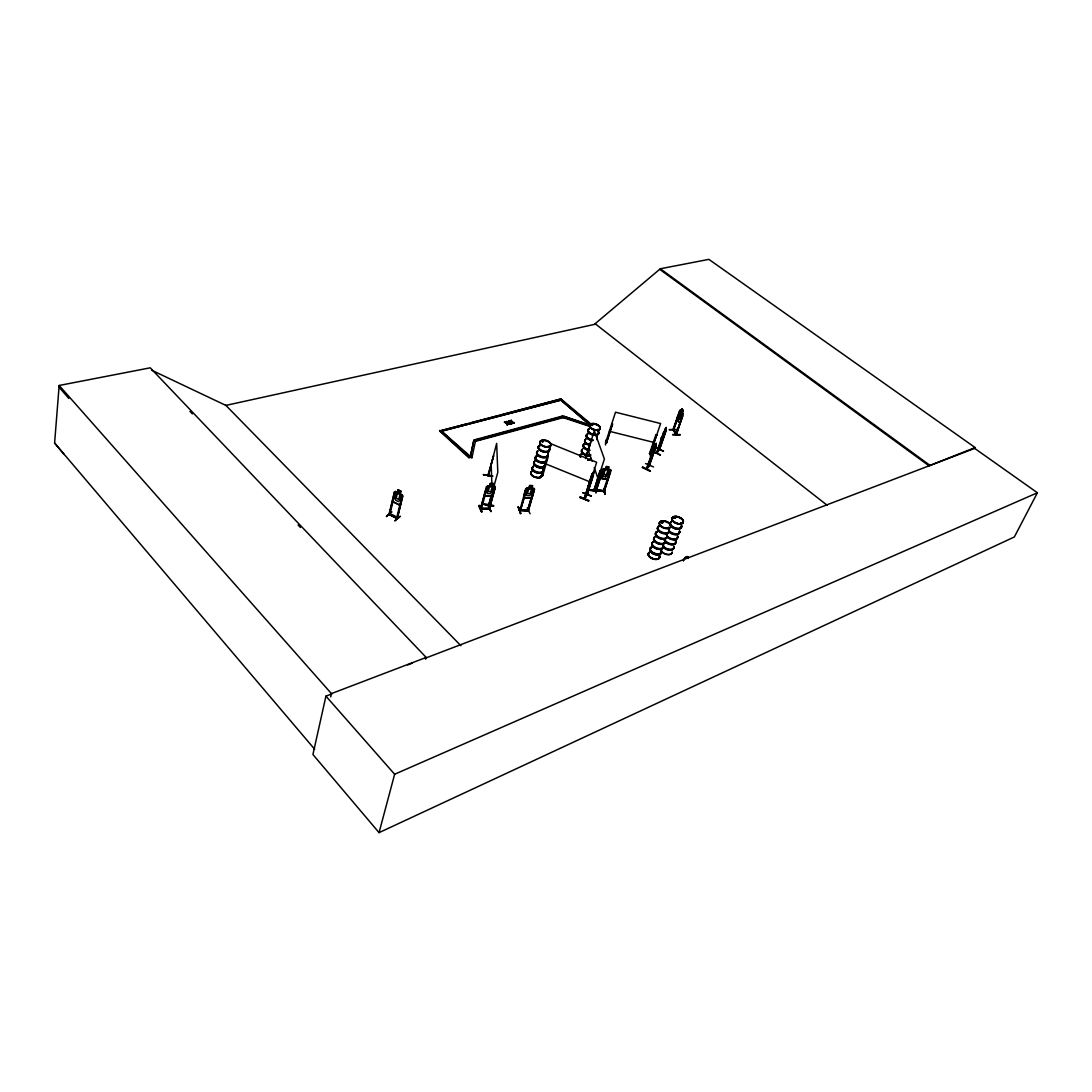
<?xml version="1.0" encoding="UTF-8"?>
<svg xmlns="http://www.w3.org/2000/svg" width="1092" height="1092" viewBox="0 0 1092 1092"><rect width="100%" height="100%" fill="white"/><g stroke="black" fill="none" stroke-linecap="round" stroke-linejoin="round"><path stroke-width="1.5" d="M593.488 473.682L586.554 494.99M655.896 434.752L656.647 435.094L655.896 434.752L649.494 453.699L650.327 453.863L660.605 423.546L615.506 412.203L605.623 442.71L606.551 442.942L605.746 442.56M650.559 453.03L649.399 453.644M650.382 456.087L650.545 451.078M678.787 415.397L679.729 419.505L682.404 414.237L682.909 410.387M606.456 442.738L612.544 423.873L606.497 442.97M611.779 423.832L612.544 424.024M606.715 442.451L605.883 441.85L605.801 442.779M605.473 444.963L605.76 440.199M484.261 504.34C497.433 507.439 496.369 505.118 484.357 503.972M484.275 504.613L493.584 506.169M676.385 434.766L682.5 415.956L675.771 434.384C678.883 436.418 667.676 423.437 676.194 433.811M64.155 454.463L54.6 443.038L59.159 385.476L150.246 367.813L426.194 657.439L425.743 659.131L424.979 658.326L974.692 448.402L975.101 447.556L708.872 259.364L660.332 268.769L595.14 323.71L827.258 505.35M676.044 433.729L676.63 434.166L673.382 430.002M672.849 429.948L679.784 410.278L681.162 411.056M673.368 429.784L673.668 429.716M397.543 518.659L389.284 514.359L394.567 491.891L395.7 491.496M397.72 517.881L396.56 517.799M401.651 497.351L402.402 497.747L401.651 497.351L396.546 518.468C397.447 514.632 380.439 511.602 397.543 518.058M394.43 491.85L389.011 514.509L397.27 518.768L402.634 496.137L402.129 494.717L395.673 491.386M652.129 452.566L651.992 453.822L656.306 443.215L655.255 444.621M680.098 434.52L672.645 434.848M680.139 435.107L672.713 434.452M662.257 436.704L662.107 437.96L666.284 427.477L656.661 453.262L659.472 449.535M589.912 481.749L589.735 482.951L593.802 471.785L592.71 474.228M589.926 490.417C616.543 492.533 571.908 488.165 598.525 491.195M589.857 490.09L598.457 490.827M598.553 490.554L589.939 489.762M680.848 421.171L679.688 422.877L677.122 419.123L677.572 416.38M593.406 475.238L587.223 494.812M586.936 495.181L587.073 493.953M584.834 498.443L588.397 491.878L584.124 499.044M584.752 498.826L592.833 473.205M491.973 494.608L489.107 504.64M489.312 504.34L489.243 503.781M487.769 475.621L493.625 455.705L488.192 476.18L496.655 443.366L497.802 472.345L493.884 486.5M442.192 431.777L470.202 457.316L471.935 457.739L475.525 440.786L474.46 439.817L475.361 441.386L563.158 417.622L590.294 426.603M590.676 423.792L561.001 398.949L439.598 431.012L468.823 457.698L470.202 457.316L473.819 440.363L475.525 440.786L563.336 417.035L590.472 426.017M470.202 457.316L473.819 440.363M332.227 693.734L325.935 696.136L312.926 754.504L379.047 832.636L1014.359 536.95L1037.4 492.765L974.692 448.402M330.685 696.914L331.422 693.597L59.159 385.476M680.685 523.191L681.367 523.491M681.422 523.382L680.507 523.382M391.277 511.957L386.595 516.134M389.366 513.568C391.332 513.254 389.243 516.339 389.912 514.127L389.339 513.827M394.908 493.884L393.966 493.639L394.908 493.884L389.735 514.892M398.075 489.721L397.488 492.492L395.959 492.601L394.826 497.433L395.713 500.218L398.293 501.556L400.163 500.204L401.31 495.358L400.122 493.789L400.846 491.141L398.02 489.762L397.461 492.315M394.867 520.939L400.163 516.188M395.031 520.57L400.109 516.53M652.961 454.108C647.174 463.09 653.876 444.103 656.21 445.195L648.948 465.847L656.019 446.724M650.586 457.057L651.078 455.091M665.465 429.006L665.069 429.647M674.051 517.963L674.788 517.335L675.416 518.127M674.883 517.581L675.388 518.25L674.31 517.253M660.646 441.086C662.735 428.856 658.967 454.163 663.322 433.005L656.388 453.139L659.363 449.495M668.222 528.118L668.604 527.45M668.481 528.173L668.454 527.422M590.499 482.937L588.452 486.418L588.82 484.479M588.452 486.418L588.943 484.452M440.963 430.657L471.935 457.739M662.585 522.249L661.315 521.812M661.656 522.59L661.493 521.894M468.823 457.698L470.365 456.702M475.525 440.786L473.655 440.963M379.047 832.636L394.635 774.255L1037.4 492.765M483.497 474.651L492.547 476.317M479.252 505.5C487.046 525.006 473.873 492.274 481.859 511.848M486.431 486.936L487.687 485.967L486.431 486.936L480.453 508.763L489.503 508.886M486.199 488.684L487.018 488.67L486.104 488.479L480.548 508.981L488.656 508.381L481.654 508.026M506.893 423.478L504.436 422.099L506.975 422.74L507.207 425.006L507.548 423.259L509.923 424.283L507.548 423.259M481.681 508.285L481.381 509.036L486.923 488.465M507.207 425.006C506.565 419.273 506.374 423.205 509.923 424.283M507.411 423.314L507.193 421.362M493.297 483.497L490.308 483.442L489.639 486.036L487.974 486.895L486.677 491.591L487.605 493.598L490.363 493.584L492.396 491.564L493.707 486.882L492.451 486.049L493.27 483.442L492.601 486.022M508.626 421.362L511.261 421.594L508.626 421.362L511.179 422.345L511.506 423.873L511.834 422.126L514.209 423.15L511.834 422.126M511.152 421.99C510.742 417.676 511.684 424.16 514.209 423.15M511.698 422.181L511.479 420.243M511.179 422.345L508.736 420.966M491.182 495.672L488.752 505.091L491.646 494.553M511.506 423.873L511.288 421.949M488.615 507.957C488.793 510.36 488.11 507.057 489.612 507.957M480.739 509.008L489.421 508.886L494.949 488.438L494.13 488.438L488.711 508.927M493.325 493.57L495.181 486.882M490.963 511.329L488.574 505.787M518.359 507.22C525.361 527.231 513.281 493.052 520.693 513.09M528.569 510.005C523.054 509.377 510.701 510.169 528.351 510.728M520.529 509.759L520.324 510.715L526.276 490.608L525.375 490.376L526.18 490.404L520.338 510.742C515.547 510.524 532.678 511.097 527.491 510.933L533.374 490.649L534.193 490.69L528.351 510.92M528.938 488.069L529.647 485.503L532.596 485.612L531.9 488.179M531.749 488.192L532.978 489.079L531.613 493.72L529.552 495.645L526.794 495.55L525.907 493.516L527.259 488.875L528.978 488.097L529.716 485.599L532.5 485.763L531.777 488.26L534.479 489.202M527.218 507.903L530.084 513.772M533.374 490.649L527.545 510.674M500.081 415.301L561.001 398.949M528.146 510.66L534.561 489.107L533.879 488.179L526.999 487.933L525.716 488.847M542.628 475.566L541.55 475.702L551.16 443.871L596.655 462.285L586.554 494.048M542.587 475.921L548.334 456.265L547.461 456.115L548.334 456.265M563.158 417.622L562.271 416.134L563.158 417.622L563.663 416.229L590.786 425.211L560.851 400.136L590.608 425.798L563.663 416.229M656.988 452.907L665.151 430.685L662.748 436.104M657.22 452.238L657.015 452.962M585.448 457.998L590.595 442.588L585.913 458.503M585.612 458.476L594.307 430.753L604.395 459.036L594.266 490.54L593.925 489.243L594.266 490.431M649.549 465.615L646.641 469.301M646.409 468.482L647.051 468.304M649.194 465.165L649.467 465.288M580.193 497.037C606.169 508.626 562.612 489.557 588.697 500.477M646.191 469.096L649.126 465.356M591.946 474.174L592.806 474.324L591.946 474.174L585.913 493.543M592.041 474.01L584.165 499.099L593.516 473.205M586.581 495.113L593.611 473.641M591.4 495.986L582.951 492.697M600.341 470.529L593.966 490.513L600.04 470.502M594.171 489.748L593.912 490.431M604.163 491.468L595.509 490.226L596.573 489.871M610.292 469.615L610.933 470.611L610.278 469.56L603.562 468.577L602.279 469.342L595.659 490.485L595.768 489.503M596.341 490.526L602.593 470.898L601.801 470.775L602.634 471.089L596.205 490.267M594.853 487.523L595.986 493.011L594.908 487.605M602.375 478.569L606.21 466.434L609.104 466.857L605.064 478.965M604.245 490.963L603.221 491.523L604.19 490.69M603.221 491.523L609.623 471.935L610.414 472.058L604.19 491.659M604.026 491.687L610.919 470.556L610.21 469.642M642.546 467.062L650.3 471.102L642.533 467.103M650.149 453.876L656.661 434.93M653.821 447.652L655.214 444.403L646.246 469.178L649.194 465.438M655.855 443.898L654.982 445.413M655.746 447.051L649.331 465.915M665.656 428.951L665.929 428.173M659.036 449.89L666.093 429.101M653.507 466.926L645.563 463.554M666.052 430.999L659.35 450.027L666.161 429.456M652.77 451.051L660.414 454.9M669.423 429.552L676.781 429.579L669.26 429.811M663.363 451.324L655.787 447.392M679.538 411.643L673.218 430.48L679.579 412.08M673.177 430.439L681.872 408.777L683.06 410.36L682.2 412.667M681.162 411.193L681.954 408.777M676.071 434.343L682.5 415.956M592.751 425.32L591.495 424.447L591.891 425.157M591.768 425.102L591.919 424.378M588.356 486.377L591.536 480.139M579.92 497.665L588.574 500.873M548.553 446.669L547.911 446.287L548.826 446.601M541.837 441.427L543.202 441.264M543.366 441.455L542.301 441.755M652.866 454.122L653.971 451.419L650.504 457.016M662.926 438.302L664.113 435.681M591.577 476.617L590.909 477.955M660.237 455.159L654.217 452.061M975.101 447.556L929.046 465.834L660.073 269.601M663.322 433.005L664.591 431.012M591.796 476.481L592.615 475.129M590.349 481.012L591.168 479.661M592.833 473.232L593.707 471.758M593.611 473.245L593.052 474.406M588.124 491.4L585.257 496.205L588.424 491.946M585.394 496.191L588.042 491.714M587.032 494.731L584.561 499.14M585.776 493.161L586.882 493.188L585.708 493.516M586.008 493.052L586.745 493.352L586.131 492.861M484.575 493.693L484.903 496.178L491.85 496.137L493.447 493.639M540.117 477.668L543.147 473.041M540.144 477.791L542.642 473.232M541.987 474.87L542.697 475.361M530.985 498.266L524.037 497.966L530.985 498.266L532.609 495.836M392.806 498.812L393.147 501.856L399.686 505.159L401.051 502.975M399.686 505.159L401.146 503.043M607.097 479.17L608.722 476.972M600.163 475.757L600.382 478.282L607.152 479.32L608.804 476.999M478.637 505.896L481.395 511.807M479.101 505.814L481.954 511.425M489.598 508.176L488.929 508.23M481.367 508.995L480.617 508.736M518.263 507.521L520.625 513.499M646.751 468.618L649.399 465.492M659.199 449.413L657.166 452.361M652.634 451.952L655.077 446.437L646.601 469.287M655.432 445.686L656.142 444.84M680.644 523.368L681.053 523.245M665.315 428.692L666.366 427.518L665.342 428.883M665.219 429.743L666.202 429.565M666.229 429.033L663.868 431.736M668.795 528.105L667.908 527.9M675.361 518.154L673.9 518.127L674.487 517.308M673.682 517.553L674.897 518.018M661.397 522.153L662.216 522.14M662.707 522.822L662.475 521.949M386.445 516.461L391.769 511.793M391.618 512.121L386.513 516.571M542.97 441.714L542.042 440.922M396.437 518.331L396.874 517.417M397.625 517.867L397.133 518.768L402.784 496.109L402.129 494.717M393.147 501.856L392.956 498.798M400.232 493.748L400.846 491.141M603.535 490.636L596.519 489.585M661.588 521.73L661.151 522.44L662.38 522.809M661.575 522.263L662.557 522.153L662.38 522.932M541.823 441.032L542.833 440.991M650.559 453.194L649.631 452.962M331.422 693.597L426.194 657.439M407.685 664.919L412.394 663.117M605.5 468.946L603.794 469.546L602.334 474.037L603.153 476.167L605.842 476.562L607.903 474.856L609.377 470.352L608.312 469.273M474.46 439.817L562.271 416.134M474.297 440.431L479.17 439.107M482.418 438.233L560.469 417.158M439.598 431.012L467.24 423.832M470.515 422.986L496.792 416.161M662.557 522.768L661.547 522.604M488.588 508.667L489.366 508.654L495.318 486.909L494.594 485.954L487.687 485.967M528.473 510.223L527.873 510.237M519.669 509.691L527.518 510.182M484.903 496.178L491.85 496.137M495.045 488.643L494.13 488.438M677.122 419.123L679.77 422.877M682.172 412.653L683.073 415.056L676.139 434.834L673.204 430.043M680.412 409.978L682.923 413.732M682.978 410.36L681.872 408.777M591.318 424.761L592.233 425.416L592.519 424.72M533.456 490.854L534.275 490.881M527.04 488.083L529.006 488.151M480.862 508.299L481.558 508.026L481.449 508.968M607.152 479.32L600.382 478.282L600.272 475.757M603.357 490.827L595.713 489.721M605.241 469.751L607.93 470.147M603.78 474.256L606.47 474.638M604.108 488.943L605.227 494.348L604.108 488.902M610.455 472.235L609.623 471.935M492.669 475.907L483.469 474.802M483.456 474.501L492.574 476.18M542.683 441.741L542.437 441.455M604.04 491.441L595.645 490.458M606.019 442.123L606.606 442.028M609.391 431.285L654.122 442.492M541.85 475.566L542.478 475.866M542.492 475.334L541.714 475.784M488.179 505.773L490.977 511.698L488.192 505.419M511.807 421.785L514.318 422.754M507.521 422.918L510.032 423.887M504.436 422.099L507.002 423.082L504.859 422.358M582.855 492.833L591.318 496.273M545.263 463.704L590.349 482.022M655.705 447.652L663.527 451.119M653.753 447.543L653.112 448.812M151.57 370.161L225.88 405.405L595.686 324.133L595.14 323.71M597.966 429.347L597.338 429.675M398.089 489.898L400.682 491.236M393.243 501.801L399.631 505.036M603.753 488.834L604.832 494.185M660.332 268.769L929.456 464.974M560.824 399.535L590.499 424.365M439.748 430.398L468.987 457.084M225.348 404.845L460.906 645.7M189.994 411.411L192.342 413.882M298.089 524.993L300.436 527.463M325.935 696.136L394.635 774.255M59.036 387.155L68.851 398.457M54.6 443.038L314.687 749.262M681.94 409.541L682.336 411.261L681.667 410.305M490.308 483.442L489.612 485.967M519.628 509.732L519.71 510.728L525.812 488.875L523.764 495.536L524.064 498.034M588.206 450.177L592.041 461.261M594.225 467.608L598.047 478.692M511.711 422.522L511.998 423.737M510.974 420.365L511.261 421.594M507.439 423.655L507.712 424.87M506.688 421.498L506.975 422.74M491.154 463.513L491.864 484.657M549.563 448.512A5.774 3.112 16.4 0 1 546.027 451.392A5.774 3.112 16.4 0 1 539.23 448.635A5.774 3.112 16.4 0 1 540.417 444.813M547.925 454.313A5.842 3.167 16.4 0 1 541.168 456.743A5.842 3.167 16.4 0 1 537.673 450.996M549.29 449.44A5.774 3.112 16.4 0 1 545.754 452.306A5.774 3.112 16.4 0 1 538.957 449.549A5.774 3.112 16.4 0 1 540.144 445.727M547.938 453.985A5.76 3.126 16.4 0 1 541.277 456.388A5.76 3.126 16.4 0 1 537.837 450.709M547.665 454.914A5.76 3.126 16.4 0 1 541.004 457.302A5.76 3.126 16.4 0 1 537.564 451.624M536.281 456.006A5.76 3.139 16.4 0 0 539.011 461.438A5.76 3.139 16.4 0 0 546.45 460.142A5.76 3.139 16.4 0 1 538.342 461.152A5.76 3.139 16.4 0 1 537.25 455.596M547.829 454.6A5.842 3.167 16.4 0 1 541.086 457.029A5.842 3.167 16.4 0 1 537.592 451.269M549.467 449.126A5.856 3.153 16.4 0 1 545.877 452.033A5.856 3.153 16.4 0 1 538.984 449.249A5.856 3.153 16.4 0 1 540.185 445.372M549.549 448.839A5.856 3.153 16.4 0 1 545.973 451.76A5.856 3.153 16.4 0 1 539.066 448.962A5.856 3.153 16.4 0 1 540.281 445.086M543.325 469.778A5.801 3.194 16.4 0 1 536.609 472.249A5.801 3.194 16.4 0 1 533.155 466.475M543.338 469.464A5.719 3.153 16.4 0 1 536.718 471.894A5.719 3.153 16.4 0 1 533.305 466.202M543.147 471.225A5.719 3.153 16.4 0 1 535.749 472.549A5.719 3.153 16.4 0 1 533.046 467.103M541.796 474.679A5.719 3.167 16.4 0 1 538.274 477.627A5.719 3.167 16.4 0 1 531.545 474.883A5.719 3.167 16.4 0 1 532.746 470.993M543.243 470.051A5.801 3.194 16.4 0 1 536.527 472.536A5.801 3.194 16.4 0 1 533.073 466.762M546.341 460.537A5.76 3.139 16.4 0 1 538.22 461.534A5.76 3.139 16.4 0 1 537.141 455.978M541.741 474.87A5.719 3.167 16.4 0 1 538.22 477.818A5.719 3.167 16.4 0 1 531.49 475.075A5.719 3.167 16.4 0 1 532.691 471.184M545.004 465.247A5.815 3.18 16.4 0 1 537.482 466.571A5.815 3.18 16.4 0 1 534.739 461.07M544.922 465.533A5.815 3.18 16.4 0 1 537.4 466.857A5.815 3.18 16.4 0 1 534.657 461.343M541.809 474.556A5.678 3.153 16.4 0 1 538.301 477.477A5.678 3.153 16.4 0 1 531.613 474.747A5.678 3.153 16.4 0 1 532.814 470.884M592.874 440.172A5.651 2.976 17.4 0 1 586.854 437.237A5.651 2.976 17.4 0 1 588.069 433.811M596.587 436.582A5.651 2.976 17.4 0 1 596.928 438.998M598.02 431.831A5.583 2.921 17.4 0 1 595.686 435.38M592.956 435.107A5.583 2.921 17.4 0 1 588.411 432.459A5.583 2.921 17.4 0 1 588.684 429.497M592.956 439.817A5.569 2.935 17.4 0 1 587.824 437.742A5.569 2.935 17.4 0 1 586.691 434.52M587.305 433.947A5.569 2.935 17.4 0 1 588.219 433.551M596.614 436.268A5.569 2.935 17.4 0 1 596.955 438.656M592.669 440.704A5.569 2.935 17.4 0 1 587.1 438.233A5.569 2.935 17.4 0 1 587.018 434.848M596.805 438.015A5.569 2.935 17.4 0 1 596.669 439.557M589.926 444.758A5.569 2.948 17.4 0 1 585.394 442.096A5.569 2.948 17.4 0 1 585.681 439.107M592.792 440.445A5.651 2.976 17.4 0 1 587.141 437.933A5.651 2.976 17.4 0 1 587.059 434.493M596.969 437.715A5.651 2.976 17.4 0 1 596.846 439.271M598.757 432.091A5.665 2.962 17.4 0 1 594.567 434.807M593.133 434.561A5.665 2.962 17.4 0 1 588.52 431.872A5.665 2.962 17.4 0 1 588.806 428.869M598.785 431.777A5.583 2.921 17.4 0 1 594.649 434.452M593.229 434.207A5.583 2.921 17.4 0 1 588.684 431.558A5.583 2.921 17.4 0 1 588.97 428.596M598.184 431.517A5.665 2.962 17.4 0 1 594.471 435.094M593.052 434.834A5.665 2.962 17.4 0 1 588.438 432.145A5.665 2.962 17.4 0 1 588.725 429.142M589.857 444.935A5.569 2.948 17.4 0 1 585.339 442.287A5.569 2.948 17.4 0 1 585.626 439.298M588.452 449.426A5.556 2.948 17.4 0 1 583.674 446.341A5.556 2.948 17.4 0 1 585.148 443.379M590.622 455.118A5.61 3.003 17.4 0 1 583.442 453.617A5.61 3.003 17.4 0 1 582.432 449.331M589.571 450.559A5.556 2.948 17.4 0 1 583.674 447.665A5.556 2.948 17.4 0 1 584.875 444.267M590.663 454.777A5.542 2.962 17.4 0 1 583.592 453.289A5.542 2.962 17.4 0 1 582.596 449.071M590.39 455.651A5.542 2.962 17.4 0 1 583.319 454.163A5.542 2.962 17.4 0 1 582.309 449.945M590.827 458.135A5.542 2.976 17.4 0 1 587.905 460.087M580.685 457.166A5.542 2.976 17.4 0 1 581.899 453.753M590.526 455.391A5.61 3.003 17.4 0 1 583.36 453.89A5.61 3.003 17.4 0 1 582.35 449.604M589.694 450.286A5.624 2.989 17.4 0 1 583.701 447.351A5.624 2.989 17.4 0 1 584.916 443.925M589.776 450.013A5.624 2.989 17.4 0 1 583.783 447.078A5.624 2.989 17.4 0 1 584.998 443.652M590.758 458.326A5.542 2.976 17.4 0 1 587.851 460.278M580.63 457.357A5.542 2.976 17.4 0 1 580.166 456.497M580.07 455.664A5.542 2.976 17.4 0 1 581.845 453.931M589.707 445.413A5.556 2.935 17.4 0 1 585.203 442.765A5.556 2.935 17.4 0 1 585.489 439.789M589.803 445.14A5.569 2.948 17.4 0 1 585.271 442.492A5.569 2.948 17.4 0 1 585.558 439.503M669.055 529.579A6.02 3.372 19.9 0 1 665.861 532.91A6.02 3.372 19.9 0 1 658.708 529.989A6.02 3.372 19.9 0 1 659.432 525.662M666.461 534.411A6.088 3.426 19.9 0 1 664.673 538.697A6.088 3.426 19.9 0 1 656.852 536.158A6.088 3.426 19.9 0 1 657.302 531.435M668.918 531.463A6.02 3.372 19.9 0 1 660.878 532.76A6.02 3.372 19.9 0 1 659.104 526.576M666.502 534.097A6.006 3.385 19.9 0 1 665.151 538.233A6.006 3.385 19.9 0 1 657.725 536.431A6.006 3.385 19.9 0 1 656.538 531.668M666.734 536.008A6.006 3.385 19.9 0 1 663.54 539.339A6.006 3.385 19.9 0 1 656.401 536.431A6.006 3.385 19.9 0 1 657.138 532.091M665.178 540.281A5.979 3.385 19.9 0 1 661.984 543.625A5.979 3.385 19.9 0 1 654.872 540.717A5.979 3.385 19.9 0 1 655.623 536.377M666.925 535.694A6.088 3.426 19.9 0 1 663.69 539.079A6.088 3.426 19.9 0 1 656.442 536.117A6.088 3.426 19.9 0 1 657.193 531.722M668.918 530.193A6.102 3.426 19.9 0 1 665.683 533.565A6.102 3.426 19.9 0 1 658.421 530.603A6.102 3.426 19.9 0 1 659.159 526.207M669.027 529.907A6.102 3.426 19.9 0 1 665.779 533.278A6.102 3.426 19.9 0 1 658.517 530.316A6.102 3.426 19.9 0 1 659.268 525.934M664.496 539.653A6.006 3.399 19.9 0 1 663.144 543.816A6.006 3.399 19.9 0 1 655.719 542.001A6.006 3.399 19.9 0 1 654.545 537.223M665.151 540.404A6.006 3.399 19.9 0 1 658.749 543.284A6.006 3.399 19.9 0 1 654.627 536.991M663.404 545.195A5.979 3.399 19.9 0 1 660.21 548.553A5.979 3.399 19.9 0 1 653.098 545.645A5.979 3.399 19.9 0 1 653.849 541.277M661.397 550.941A6.047 3.467 20 0 1 658.162 554.367A6.047 3.467 20 0 1 650.968 551.419A6.047 3.467 20 0 1 651.747 546.983M663.076 546.109A5.979 3.399 19.9 0 1 656.688 549.003A5.979 3.399 19.9 0 1 652.593 542.697M661.438 550.614A5.965 3.413 20 0 1 655.063 553.521A5.965 3.413 20 0 1 650.982 547.228A5.951 3.413 20 0 0 655.063 553.521A5.951 3.413 20 0 0 661.424 550.614M661.302 551.214A6.047 3.467 20 0 1 658.053 554.64A6.047 3.467 20 0 1 650.873 551.692A6.047 3.467 20 0 1 651.637 547.256M663.445 546.764A6.061 3.453 19.9 0 1 655.337 548.129A6.061 3.453 19.9 0 1 653.576 541.837M663.363 545.522A6.061 3.453 19.9 0 1 660.128 548.921A6.061 3.453 19.9 0 1 652.92 545.973A6.061 3.453 19.9 0 1 653.685 541.55M664.318 540.103A5.979 3.385 19.9 0 1 662.953 544.253A5.979 3.385 19.9 0 1 655.582 542.451A5.979 3.385 19.9 0 1 654.395 537.687M664.441 539.83A6.006 3.399 19.9 0 1 663.076 543.993A6.006 3.399 19.9 0 1 655.664 542.178A6.006 3.399 19.9 0 1 654.477 537.4M658.995 554.872A5.965 3.426 20 0 1 657.616 559.077A5.965 3.426 20 0 1 650.245 557.289A5.965 3.426 20 0 1 649.098 552.47M681.244 526.003A5.979 3.317 20.1 0 1 674.952 528.801A5.979 3.317 20.1 0 1 670.775 522.604M679.77 531.504A5.965 3.331 20.1 0 1 675.511 533.824A5.965 3.331 20.1 0 1 669.082 530.63M681.544 525.402A6.061 3.372 20.1 0 1 675.156 528.241A6.061 3.372 20.1 0 1 670.925 521.962M681.777 526.03A5.979 3.317 20.1 0 1 674.556 527.613A5.979 3.317 20.1 0 1 671.102 521.676M681.435 525.689A6.061 3.372 20.1 0 1 675.061 528.528A6.061 3.372 20.1 0 1 670.816 522.235M677.641 535.844A5.965 3.344 20.2 0 1 673.559 539.134A5.965 3.344 20.2 0 1 666.584 534.957M679.524 530.876A6.047 3.372 20.1 0 1 676.125 534.22A6.047 3.372 20.1 0 1 668.905 530.944M677.545 536.076A5.951 3.344 20.2 0 1 673.477 539.366A5.951 3.344 20.2 0 1 666.502 535.189M679.238 531.463A5.965 3.331 20.1 0 1 675.88 534.766A5.965 3.331 20.1 0 1 668.754 531.545M679.429 531.162A6.047 3.372 20.1 0 1 676.03 534.507A6.047 3.372 20.1 0 1 668.795 531.231M675.538 541.509A5.938 3.344 20.2 0 1 671.484 544.812A5.938 3.344 20.2 0 1 664.537 540.636M674.078 546.956A5.924 3.358 20.2 0 1 669.833 549.317A5.924 3.358 20.2 0 1 663.458 546.123M675.265 539.939A6.02 3.399 20.2 0 1 672.44 544.294A6.02 3.399 20.2 0 1 664.673 540.035M675.32 539.625A5.938 3.344 20.2 0 1 672.522 543.925A5.938 3.344 20.2 0 1 664.864 539.721M672.194 552.047A5.897 3.358 20.2 0 1 667.239 554.327A5.897 3.358 20.2 0 1 661.07 550.245M673.86 546.314A6.006 3.413 20.2 0 1 670.461 549.699A6.006 3.413 20.2 0 1 663.281 546.437M675.17 540.212A6.02 3.399 20.2 0 1 673.013 544.539A6.02 3.399 20.2 0 1 665.137 541.304M672.112 552.347A5.91 3.372 20.2 0 1 667.13 554.64A5.91 3.372 20.2 0 1 660.947 550.545M673.559 546.901A5.924 3.358 20.2 0 1 670.215 550.245A5.924 3.358 20.2 0 1 663.131 547.024M673.75 546.587A6.006 3.413 20.2 0 1 670.351 549.972A6.006 3.413 20.2 0 1 663.185 546.723M677.559 537.469A5.938 3.331 20.2 0 1 673.314 539.803A5.938 3.331 20.2 0 1 666.925 536.609M677.477 538.056A5.951 3.344 20.2 0 1 672.686 539.462A5.951 3.344 20.2 0 1 666.994 536.349M677.49 536.254A5.951 3.344 20.2 0 1 677.682 537.209M683.551 560.756A3.208 1.406 -49.6 0 1 686.513 556.947A3.208 1.406 -49.6 0 1 688.015 558.435M683.415 560.633A3.208 1.406 -49.6 0 1 686.377 556.838A3.208 1.406 -49.6 0 1 687.878 558.326M397.338 493.311L396.205 498.157L398.771 499.481L399.918 494.649L397.338 493.311M398.512 490.526L398.307 491.386L399.972 492.246L400.177 491.373L398.512 490.526M442.164 430.999L562.039 399.822L442.164 430.999M489.448 486.895L488.165 491.591L490.922 491.577L492.219 486.882L489.448 486.895M490.758 483.947L490.526 484.793L492.315 484.78L492.547 483.947L490.758 483.947M528.746 488.929L527.381 493.57L530.139 493.666L531.504 489.025L528.746 488.929M530.084 486.022L529.838 486.855L531.613 486.923L531.859 486.09L530.084 486.022M606.633 467.007L606.374 467.813L608.107 468.058L608.367 467.253L606.633 467.007M680.821 411.943L679.333 416.188L680.357 417.69L681.845 413.431L680.821 411.943M642.424 467.39L650.3 471.102L642.424 467.39M541.154 444.594A5.801 3.112 16.4 0 0 550.723 445.522A5.801 3.112 16.4 0 0 544.362 440.021A5.801 3.112 16.4 0 0 541.154 444.594M541.031 445.058A5.774 3.099 16.4 0 0 550.573 445.973A5.774 3.099 16.4 0 0 544.226 440.486A5.774 3.099 16.4 0 0 541.031 445.058M541.1 444.758A5.788 3.112 16.4 0 0 550.682 445.686A5.788 3.112 16.4 0 0 544.307 440.185A5.788 3.112 16.4 0 0 541.1 444.758M537.346 467.13A5.733 3.139 16.4 0 0 544.758 465.82A5.719 3.139 16.4 0 1 537.346 467.13A5.733 3.139 16.4 0 1 534.63 461.698A5.719 3.139 16.4 0 0 537.346 467.13M539.516 462.38A5.733 3.126 16.4 0 0 546.232 460.824A5.719 3.126 16.4 0 1 539.516 462.353A5.733 3.126 16.4 0 1 535.435 457.316A5.719 3.126 16.4 0 0 539.516 462.353M537.073 456.279A5.733 3.126 16.4 0 0 536.09 456.702A5.719 3.126 16.4 0 1 537.087 456.279M538.315 466.475A5.719 3.139 16.4 0 0 545.017 464.905A5.733 3.139 16.4 0 1 538.301 466.475A5.733 3.139 16.4 0 1 534.234 461.411A5.719 3.139 16.4 0 0 538.315 466.475M590.922 427.873A5.583 2.907 17.4 0 0 600.068 428.787A5.583 2.907 17.4 0 0 593.761 423.546A5.61 2.921 17.4 0 0 590.909 427.9A5.61 2.921 17.4 0 0 600.081 428.815A5.61 2.921 17.4 0 0 593.748 423.546A5.583 2.907 17.4 0 0 590.922 427.873M590.786 428.337A5.583 2.907 17.4 0 0 599.918 429.252A5.583 2.907 17.4 0 0 593.611 424.01A5.583 2.907 17.4 0 0 590.786 428.337M590.854 428.05A5.61 2.921 17.4 0 0 600.027 428.979A5.61 2.921 17.4 0 0 593.693 423.71A5.61 2.921 17.4 0 0 590.854 428.05M661.015 525.989A6.047 3.372 19.9 0 0 670.734 526.781A6.047 3.372 19.9 0 0 663.663 520.761A6.047 3.372 19.9 0 0 661.015 525.989M660.865 526.44A6.02 3.358 19.9 0 0 670.543 527.218A6.02 3.358 19.9 0 0 663.513 521.225A6.02 3.358 19.9 0 0 660.865 526.44M660.947 526.167A6.047 3.372 19.9 0 0 670.665 526.958A6.047 3.372 19.9 0 0 663.595 520.939A6.047 3.372 19.9 0 0 660.947 526.167M652.634 553.48A5.951 3.413 20 0 0 661.056 553.357A5.965 3.413 20 0 1 652.634 553.48A5.965 3.413 20 0 1 651.583 547.624A5.951 3.413 20 0 0 652.634 553.48M653.207 558.654A5.938 3.413 20 0 0 659.568 555.746A5.924 3.413 20 0 1 653.207 558.654A5.924 3.413 20 0 1 649.167 552.375A5.938 3.413 20 0 0 653.207 558.654M657.548 559.254A5.965 3.426 20 0 0 658.926 555.05A5.924 3.413 20 0 1 657.52 559.227A5.965 3.426 20 0 1 650.177 557.466A5.965 3.426 20 0 1 649.03 552.648A5.924 3.413 20 0 0 650.204 557.452A5.924 3.413 20 0 0 657.52 559.227M673.668 521.485A6.006 3.317 20.1 0 0 683.278 522.276A6.006 3.317 20.1 0 0 676.235 516.325A6.006 3.317 20.1 0 0 673.668 521.485M673.518 521.935A5.979 3.303 20.1 0 0 683.087 522.727A5.979 3.303 20.1 0 0 676.071 516.789A5.979 3.303 20.1 0 0 673.518 521.935M673.6 521.676A6.006 3.317 20.1 0 0 683.21 522.467A6.006 3.317 20.1 0 0 676.166 516.489A6.006 3.317 20.1 0 0 673.614 521.648A6.006 3.317 20.1 0 0 683.223 522.44A6.006 3.317 20.1 0 0 676.166 516.502A6.006 3.317 20.1 0 0 673.6 521.676"/></g></svg>
